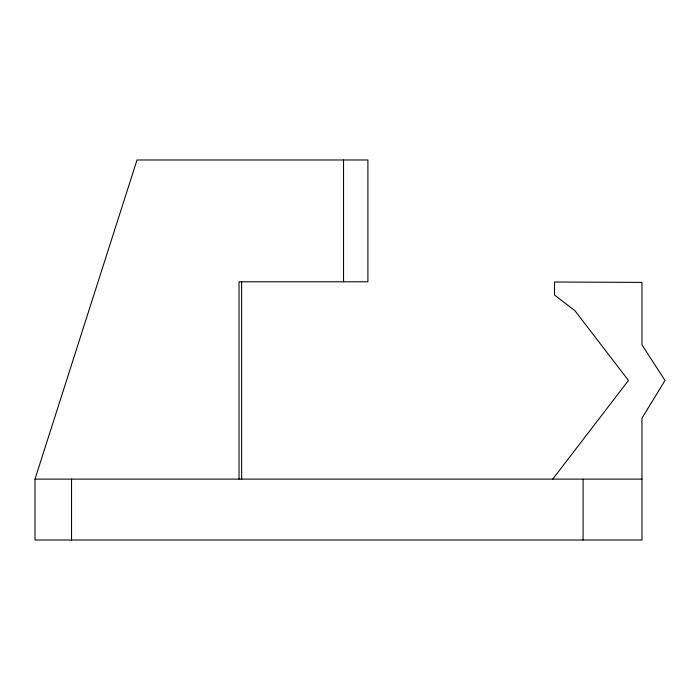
<?xml version="1.0" encoding="UTF-8"?>
<svg xmlns="http://www.w3.org/2000/svg" width="700" height="700" viewBox="0 0 700 700"><rect width="100%" height="100%" fill="white"/><g stroke="black" fill="none" stroke-linecap="round" stroke-linejoin="round"><path stroke-width="1.05" d="M552.755 479.115L628.46 380.45L574.928 310.686L554.496 295.006L554.496 282.012L641.97 282.398L641.97 344.89L665 380.45L641.97 418.189L641.97 540.015L35 540.015L35 479.115L137.008 159.985L367.902 159.985L367.902 281.794L239.024 281.794L239.024 479.115M35 479.115L641.97 479.115M583.117 479.115L583.117 540.015M343.543 159.985L343.543 281.794M241.649 281.794L241.649 479.001M71.54 479.115L71.54 540.015"/></g></svg>
